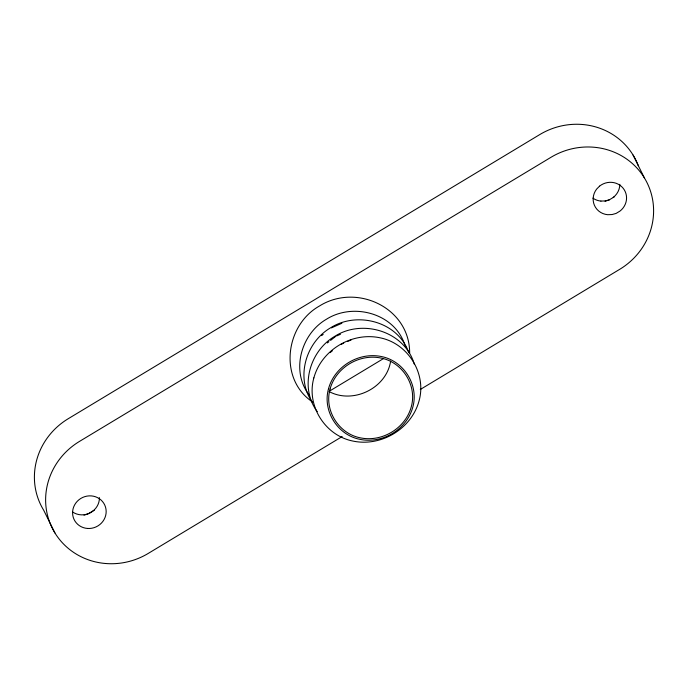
<?xml version="1.0" encoding="UTF-8"?>
<svg xmlns="http://www.w3.org/2000/svg" width="688" height="688" viewBox="0 0 688 688"><rect width="100%" height="100%" fill="white"/><g stroke="black" fill="none" stroke-linecap="round" stroke-linejoin="round"><path stroke-width="1.03" d="M390.629 361.097C386.63 388.006 353.589 404.269 329.543 391.79M599.558 186.147L596.616 189.114A16.856 16.082 -26.3 0 0 594.406 205.282A16.856 16.082 -26.3 0 0 607.65 214.699L612.088 214.544L616.095 213.426L619.991 211.078A16.856 16.082 -26.3 0 0 623.07 188.134A16.856 16.082 -26.3 0 0 599.549 186.138M321.649 335.598L323.162 334.402M327.368 342.925L328.881 341.73M330.567 340.405L335.615 336.423M330.068 352.626L332.33 350.846M94.299 510.178L88.855 513.454A27.537 26.273 -26.3 0 1 83.996 515.14M614.315 196.82L608.871 200.096L605.036 201.18M329.07 391.369L383.336 358.672M342.16 436.562L148.23 553.427A68.834 65.687 -26.3 0 1 54.911 532.933L43.688 510.221A68.834 65.687 -26.3 0 1 68.258 418.7L539.77 134.573A68.834 65.687 -26.3 0 1 638.292 165.679M420.291 389.485L619.742 269.3A68.834 65.687 -26.3 0 0 644.312 177.779L633.089 155.067M331.41 327.901L341.884 323.257M336.587 335.993L340.474 334.265M340.801 344.507L343.716 343.217M347.603 341.489L351.207 339.889M609.362 199.795L605.354 200.922L600.925 201.077M312.326 401.809C278.468 378.993 285.185 325.286 319.361 306.065C356.324 282.768 409.687 307.579 409.661 352.935M309.523 395.428C290.508 371.58 300.802 334.033 326.43 319.241C353.142 302.324 394.147 313.212 404.578 344.206M312.395 402.325C295.229 378.108 305.627 342.323 330.644 327.763C357.356 310.838 398.352 321.735 408.792 352.729M317.271 411.648C299.16 387.628 309.54 350.949 334.85 336.277C362.679 318.535 404.94 331.487 414.279 364.15M405.008 345.178L405.86 347.113M99.425 497.639A16.942 16.168 -26.3 0 1 90.343 512.758A16.942 16.168 -26.3 0 1 72.661 512.027M619.819 184.324A16.856 16.082 -26.3 0 1 613.249 197.439M600.925 201.085A16.856 16.082 -26.3 0 1 592.936 198.144M644.312 177.779A68.834 65.687 -26.3 0 0 551.002 157.285L79.481 441.412A68.834 65.687 -26.3 0 0 54.911 532.933M313.866 377.884C306.108 405.258 324.813 435.349 352.609 440.999C380.885 447.174 411.433 428.994 419.035 400.975C426.792 373.593 408.087 343.501 380.292 337.851C352.015 331.676 321.468 349.857 313.866 377.884M328.529 388.694C322.302 410.633 337.301 434.747 359.566 439.271C382.227 444.216 406.703 429.647 412.791 407.193C419.018 385.254 404.019 361.14 381.754 356.616C359.093 351.663 334.617 366.24 328.529 388.694M330.059 389.03C324.057 410.168 338.513 433.406 359.97 437.766C381.806 442.539 405.395 428.495 411.261 406.857C417.263 385.71 402.807 362.481 381.35 358.121C359.514 353.348 335.925 367.392 330.059 389.03M87.488 528.453A16.942 16.168 -26.3 0 0 104.765 505.095A16.942 16.168 -26.3 0 0 75.861 502.971A16.942 16.168 -26.3 0 0 87.488 528.453"/></g></svg>
